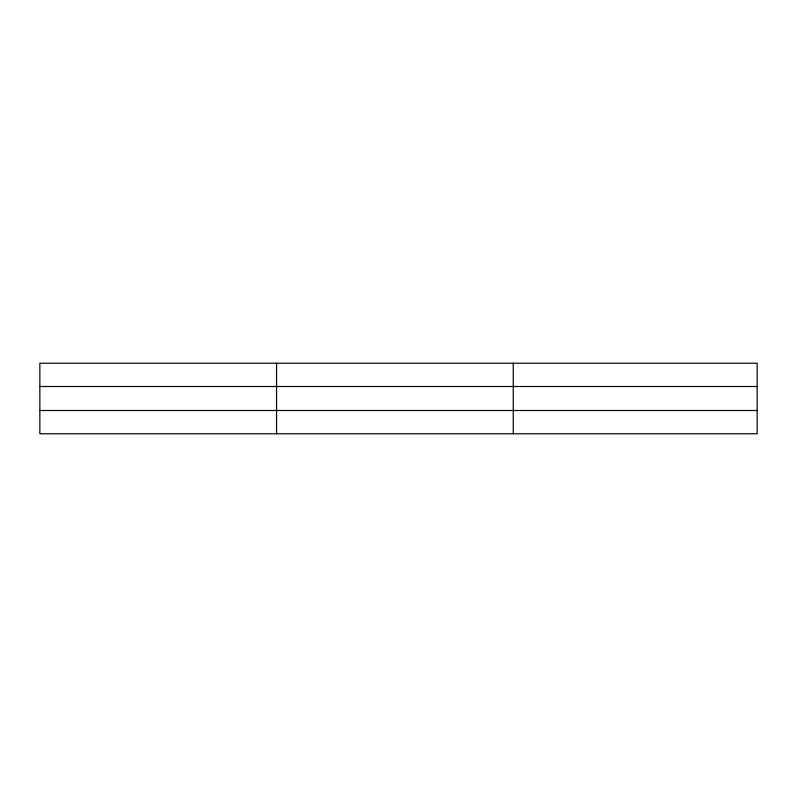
<?xml version="1.0" encoding="UTF-8"?>
<svg xmlns="http://www.w3.org/2000/svg" width="797" height="797" viewBox="0 0 797 797"><rect width="100%" height="100%" fill="white"/><g stroke="black" fill="none" stroke-linecap="round" stroke-linejoin="round"><path stroke-width="1.2" d="M276.559 433.767L276.559 363.233M513.268 433.767L513.268 363.233M757.15 386.505L757.15 363.233L39.85 363.233L39.85 433.767L757.15 433.767L757.15 386.505L39.85 386.505M39.85 410.495L757.15 410.495"/></g></svg>
